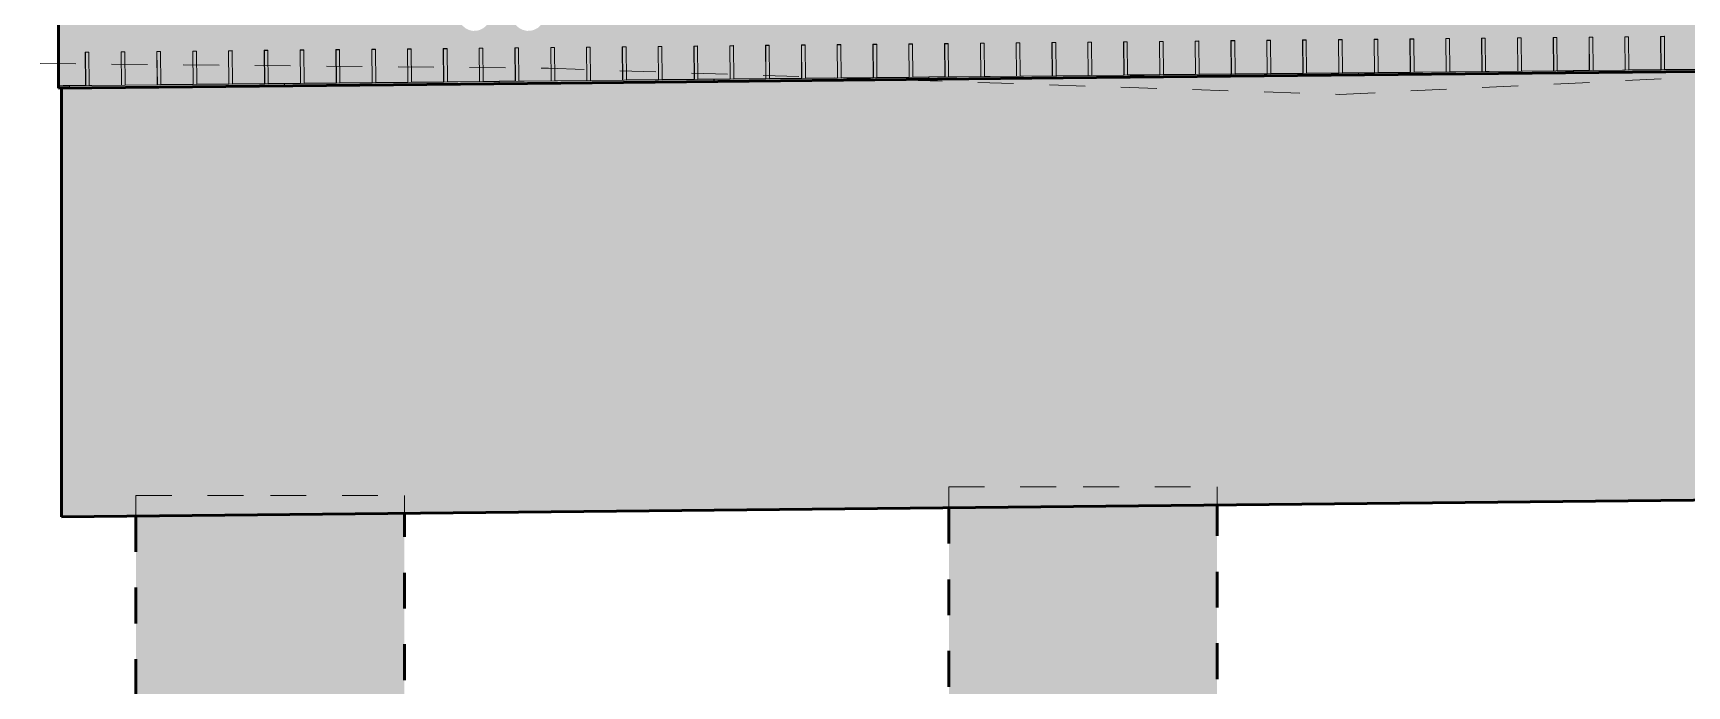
# Model space of a CAD drawing. Header units: metres. Extents: x -1693 to -1567, y 3 to 23.
# Drawn here: x -1647.231 to -1642.612, y 17.193 to 19.017 of the extents above; entities that cross this region are included whole.
import ezdxf

# ---------------------------------------------------------------- set-up
doc = ezdxf.new("R2010")
doc.units = ezdxf.units.M
doc.linetypes.add('JacobsDash', pattern=[0.0045, 0.003, -0.0015])
for name, color, linetype, lineweight in [('BRIDGE-ABUTMENT-CONC', 7, 'Continuous', 50), ('D-BDGE', 7, 'Continuous', 13), ('D-BDGE-FLOOR', 7, 'Continuous', 50), ('D-BDGE-FLOOR-PAT', 7, 'Continuous', 50), ('D-BDGE-FNDN-PILE-CONC', 7, 'Continuous', 50)]:
    doc.layers.add(name, color=color, linetype=linetype, lineweight=lineweight)
for name, color, linetype, lineweight, true_color in [('BRIDGE-FRAMING-LINE-18-HID', 7, 'Continuous', 13, 0x8c8cc6), ('D-BDGE-FNDN', 7, 'Continuous', 13, 0x8c8cc6), ('D-BDGE-FNDN-LINES-18-HID', 7, 'Continuous', 13, 0x8c8cc6), ('D-BDGE-FRAMING', 7, 'Continuous', 13, 0x8c8cc6)]:
    doc.layers.add(name, color=color, linetype=linetype, lineweight=lineweight, true_color=true_color)

# ---------------------------------------------------------------- blocks, each defined once
blk = doc.blocks.new('01_SFO_FRP_Pile_CastInPlace_CS - CAST-IN-PLACE PILE - 0750-7668704-DRG-2871022 - SECTION 3')
at = {"layer": 'D-BDGE-FNDN', "linetype": 'JacobsDash', "lineweight": 18, "true_color": 0xe1e1e1}
for points in [[(-1687.9242, 13.5471), (-1687.8664, 13.5471), (-1687.8096, 13.5577), (-1687.7557, 13.5785), (-1687.7076, 13.609), (-1687.7076, 17.6941), (-1688.083, 17.6903), (-1688.083, 13.6083), (-1688.0328, 13.5777), (-1687.981, 13.5577), (-1687.9275, 13.5477)], [(-1687.7076, 13.6083), (-1687.6574, 13.6394), (-1687.6035, 13.6602), (-1687.5467, 13.6708), (-1687.4889, 13.6708), (-1687.4321, 13.6602), (-1687.3782, 13.6394), (-1687.3341, 13.6121), (-1687.3341, 17.6978), (-1687.7076, 17.6941), (-1687.7076, 13.6085)]]:
    blk.add_hatch(color=254, dxfattribs=at).paths.add_polyline_path(points)
at = {"layer": 'D-BDGE-FNDN-LINES-18-HID', "color": 252, "linetype": 'JacobsDash', "lineweight": 18, "true_color": 0x888888}
for p, q in [((-1688.0835, 17.7491), (-1688.0835, 17.6904)), ((-1688.0834, 17.7491), (-1687.7076, 17.7491)), ((-1687.7076, 17.7491), (-1687.3335, 17.7491)), ((-1687.3335, 17.6979), (-1687.3335, 17.7491))]:
    blk.add_line(p, q, dxfattribs=at)
at = {"layer": 'D-BDGE-FNDN-PILE-CONC', "color": 252, "linetype": 'JacobsDash', "true_color": 0x888888}
for p, q in [((-1687.3335, 13.6117), (-1687.3335, 17.6979)), ((-1688.0835, 17.6903), (-1688.0835, 13.6086))]:
    blk.add_line(p, q, dxfattribs=at)
blk = doc.blocks.new('01_SFO_FRP_Pile_CastInPlace_CS - CAST-IN-PLACE PILE - 0750-V54-DRG-2871022 - SECTION 3')
at = {"layer": 'D-BDGE-FNDN', "linetype": 'JacobsDash', "lineweight": 18, "true_color": 0xe1e1e1}
for points in [[(-1690.1976, 13.5471), (-1690.1464, 13.5471), (-1690.0896, 13.5577), (-1690.0357, 13.5785), (-1689.9776, 13.6145), (-1689.9776, 17.6713), (-1690.3535, 17.6675), (-1690.3535, 13.6024), (-1690.3149, 13.5785), (-1690.261, 13.5577), (-1690.2042, 13.5471)], [(-1689.6091, 13.609), (-1689.6036, 13.609), (-1689.6036, 17.675), (-1689.9776, 17.6713), (-1689.9776, 13.6145), (-1689.9374, 13.6394), (-1689.8835, 13.6602), (-1689.8267, 13.6708), (-1689.7689, 13.6708), (-1689.7121, 13.6602), (-1689.6582, 13.6394), (-1689.6091, 13.609)]]:
    blk.add_hatch(color=254, dxfattribs=at).paths.add_polyline_path(points)
at = {"layer": 'D-BDGE-FNDN-LINES-18-HID', "color": 252, "linetype": 'JacobsDash', "lineweight": 18, "true_color": 0x888888}
for p, q in [((-1690.3535, 17.7251), (-1690.3535, 17.6675)), ((-1690.3535, 17.7251), (-1689.9776, 17.7251)), ((-1689.9776, 17.7251), (-1689.6035, 17.7251)), ((-1689.6035, 17.6751), (-1689.6035, 17.7251))]:
    blk.add_line(p, q, dxfattribs=at)
at = {"layer": 'D-BDGE-FNDN-PILE-CONC', "color": 252, "linetype": 'JacobsDash', "true_color": 0x888888}
for p, q in [((-1690.3535, 17.6675), (-1690.3535, 13.6024)), ((-1689.6035, 13.609), (-1689.6035, 17.675))]:
    blk.add_line(p, q, dxfattribs=at)
blk = doc.blocks.new('07_STR_DPS_PermadecPanel - 07_STR_DPS_PermadecPanel-5973116-DRG-2871022 - SECTION 3')
at = {"layer": 'BRIDGE-FRAMING-LINE-18-HID', "color": 7, "linetype": 'JacobsDash'}
for p, q in [((-1689.895, 18.9695), (-1689.885, 18.9696)), ((-1689.8941, 18.8765), (-1689.895, 18.9695)), ((-1689.895, 18.9695), (-1689.8946, 18.969)), ((-1689.885, 18.9696), (-1689.8846, 18.9691)), ((-1689.795, 18.9705), (-1689.785, 18.9706)), ((-1689.7941, 18.8775), (-1689.795, 18.9705)), ((-1689.795, 18.9705), (-1689.7946, 18.97)), ((-1689.785, 18.9706), (-1689.7846, 18.9701)), ((-1689.695, 18.9715), (-1689.685, 18.9716)), ((-1689.6941, 18.8785), (-1689.695, 18.9715)), ((-1689.695, 18.9715), (-1689.6946, 18.971)), ((-1689.685, 18.9716), (-1689.6846, 18.9711)), ((-1689.595, 18.9725), (-1689.585, 18.9726)), ((-1689.5941, 18.8795), (-1689.595, 18.9725)), ((-1689.595, 18.9725), (-1689.5946, 18.972)), ((-1689.585, 18.9726), (-1689.5846, 18.9721)), ((-1689.495, 18.9735), (-1689.485, 18.9736)), ((-1689.4941, 18.8805), (-1689.495, 18.9735)), ((-1689.495, 18.9735), (-1689.4946, 18.973)), ((-1689.485, 18.9736), (-1689.4846, 18.9731)), ((-1689.395, 18.9745), (-1689.385, 18.9746)), ((-1689.3941, 18.8815), (-1689.395, 18.9745)), ((-1689.395, 18.9745), (-1689.3946, 18.974)), ((-1689.385, 18.9746), (-1689.3846, 18.9741)), ((-1689.9391, 18.876), (-1689.8941, 18.8765)), ((-1689.939, 18.87), (-1689.9391, 18.876)), ((-1689.9391, 18.876), (-1689.9387, 18.8756)), ((-1689.9386, 18.8696), (-1689.939, 18.87)), ((-1689.8941, 18.8765), (-1689.8937, 18.876)), ((-1689.8837, 18.8766), (-1689.7941, 18.8775)), ((-1689.7941, 18.8775), (-1689.7937, 18.877)), ((-1689.7837, 18.8776), (-1689.6941, 18.8785)), ((-1689.6941, 18.8785), (-1689.6937, 18.878)), ((-1689.6837, 18.8786), (-1689.5941, 18.8795)), ((-1689.5941, 18.8795), (-1689.5937, 18.879)), ((-1689.5837, 18.8796), (-1689.4941, 18.8805)), ((-1689.4941, 18.8805), (-1689.4937, 18.88)), ((-1689.4837, 18.8806), (-1689.3941, 18.8815)), ((-1689.3941, 18.8815), (-1689.3937, 18.881)), ((-1689.3837, 18.8816), (-1689.3391, 18.882)), ((-1689.3391, 18.882), (-1689.3387, 18.8816))]:
    blk.add_line(p, q, dxfattribs=at)
at = {"layer": 'D-BDGE-FRAMING', "color": 7}
for p, q in [((-1689.8846, 18.9691), (-1689.8946, 18.969)), ((-1689.8946, 18.969), (-1689.8937, 18.876)), ((-1689.8837, 18.8761), (-1689.8846, 18.9691)), ((-1689.7846, 18.9701), (-1689.7946, 18.97)), ((-1689.7946, 18.97), (-1689.7937, 18.877)), ((-1689.7837, 18.8771), (-1689.7846, 18.9701)), ((-1689.6846, 18.9711), (-1689.6946, 18.971)), ((-1689.6946, 18.971), (-1689.6937, 18.878)), ((-1689.6837, 18.8781), (-1689.6846, 18.9711)), ((-1689.5846, 18.9721), (-1689.5946, 18.972)), ((-1689.5946, 18.972), (-1689.5937, 18.879)), ((-1689.5837, 18.8791), (-1689.5846, 18.9721)), ((-1689.4846, 18.9731), (-1689.4946, 18.973)), ((-1689.4946, 18.973), (-1689.4937, 18.88)), ((-1689.4837, 18.8801), (-1689.4846, 18.9731)), ((-1689.3846, 18.9741), (-1689.3946, 18.974)), ((-1689.3946, 18.974), (-1689.3937, 18.881)), ((-1689.3837, 18.8811), (-1689.3846, 18.9741)), ((-1689.8937, 18.876), (-1689.9387, 18.8756)), ((-1689.9387, 18.8756), (-1689.9386, 18.8696)), ((-1689.9386, 18.8696), (-1689.3387, 18.8756)), ((-1689.7937, 18.877), (-1689.8837, 18.8761)), ((-1689.6937, 18.878), (-1689.7837, 18.8771)), ((-1689.5937, 18.879), (-1689.6837, 18.8781)), ((-1689.4937, 18.88), (-1689.5837, 18.8791)), ((-1689.3937, 18.881), (-1689.4837, 18.8801)), ((-1689.3387, 18.8816), (-1689.3837, 18.8811)), ((-1689.3387, 18.8756), (-1689.3387, 18.8816))]:
    blk.add_line(p, q, dxfattribs=at)
blk = doc.blocks.new('07_STR_DPS_PermadecPanel - 07_STR_DPS_PermadecPanel-5973117-DRG-2871022 - SECTION 3')
at = {"layer": 'BRIDGE-FRAMING-LINE-18-HID', "color": 7, "linetype": 'JacobsDash'}
for p, q in [((-1689.295, 18.9755), (-1689.285, 18.9756)), ((-1689.2941, 18.8825), (-1689.295, 18.9755)), ((-1689.295, 18.9755), (-1689.2946, 18.975)), ((-1689.285, 18.9756), (-1689.2846, 18.9751)), ((-1689.195, 18.9765), (-1689.185, 18.9766)), ((-1689.1941, 18.8835), (-1689.195, 18.9765)), ((-1689.195, 18.9765), (-1689.1946, 18.976)), ((-1689.185, 18.9766), (-1689.1846, 18.9761)), ((-1689.095, 18.9775), (-1689.085, 18.9776)), ((-1689.0941, 18.8845), (-1689.095, 18.9775)), ((-1689.095, 18.9775), (-1689.0946, 18.977)), ((-1689.085, 18.9776), (-1689.0846, 18.9771)), ((-1688.995, 18.9785), (-1688.985, 18.9786)), ((-1688.9941, 18.8855), (-1688.995, 18.9785)), ((-1688.995, 18.9785), (-1688.9946, 18.978)), ((-1688.985, 18.9786), (-1688.9846, 18.9781)), ((-1688.895, 18.9795), (-1688.885, 18.9796)), ((-1688.8941, 18.8865), (-1688.895, 18.9795)), ((-1688.895, 18.9795), (-1688.8946, 18.979)), ((-1688.885, 18.9796), (-1688.8846, 18.9791)), ((-1688.795, 18.9805), (-1688.785, 18.9806)), ((-1688.7941, 18.8875), (-1688.795, 18.9805)), ((-1688.795, 18.9805), (-1688.7946, 18.98)), ((-1688.785, 18.9806), (-1688.7846, 18.9801)), ((-1689.3391, 18.882), (-1689.2941, 18.8825)), ((-1689.339, 18.876), (-1689.3391, 18.882)), ((-1689.3391, 18.882), (-1689.3387, 18.8816)), ((-1689.3387, 18.8757), (-1689.339, 18.876)), ((-1689.2941, 18.8825), (-1689.2937, 18.882)), ((-1689.2837, 18.8826), (-1689.1941, 18.8835)), ((-1689.1941, 18.8835), (-1689.1937, 18.883)), ((-1689.1837, 18.8836), (-1689.0941, 18.8845)), ((-1689.0941, 18.8845), (-1689.0937, 18.884)), ((-1689.0837, 18.8846), (-1688.9941, 18.8855)), ((-1688.9941, 18.8855), (-1688.9937, 18.885)), ((-1688.9837, 18.8856), (-1688.8941, 18.8865)), ((-1688.8941, 18.8865), (-1688.8937, 18.886)), ((-1688.8837, 18.8866), (-1688.7941, 18.8875)), ((-1688.7941, 18.8875), (-1688.7937, 18.887)), ((-1688.7837, 18.8876), (-1688.7391, 18.888)), ((-1688.7391, 18.888), (-1688.7387, 18.8875))]:
    blk.add_line(p, q, dxfattribs=at)
at = {"layer": 'D-BDGE-FRAMING', "color": 7}
for p, q in [((-1689.2846, 18.9751), (-1689.2946, 18.975)), ((-1689.2946, 18.975), (-1689.2937, 18.882)), ((-1689.2837, 18.8821), (-1689.2846, 18.9751)), ((-1689.1846, 18.9761), (-1689.1946, 18.976)), ((-1689.1946, 18.976), (-1689.1937, 18.883)), ((-1689.1837, 18.8831), (-1689.1846, 18.9761)), ((-1689.0846, 18.9771), (-1689.0946, 18.977)), ((-1689.0946, 18.977), (-1689.0937, 18.884)), ((-1689.0837, 18.8841), (-1689.0846, 18.9771)), ((-1688.9846, 18.9781), (-1688.9946, 18.978)), ((-1688.9946, 18.978), (-1688.9937, 18.885)), ((-1688.9837, 18.8851), (-1688.9846, 18.9781)), ((-1688.8846, 18.9791), (-1688.8946, 18.979)), ((-1688.8946, 18.979), (-1688.8937, 18.886)), ((-1688.8837, 18.8861), (-1688.8846, 18.9791)), ((-1688.7846, 18.9801), (-1688.7946, 18.98)), ((-1688.7946, 18.98), (-1688.7937, 18.887)), ((-1688.7837, 18.8871), (-1688.7846, 18.9801)), ((-1689.2937, 18.882), (-1689.3387, 18.8816)), ((-1689.3387, 18.8816), (-1689.3386, 18.8756)), ((-1689.3386, 18.8756), (-1688.7387, 18.8815)), ((-1689.1937, 18.883), (-1689.2837, 18.8821)), ((-1689.0937, 18.884), (-1689.1837, 18.8831)), ((-1688.9937, 18.885), (-1689.0837, 18.8841)), ((-1688.8937, 18.886), (-1688.9837, 18.8851)), ((-1688.7937, 18.887), (-1688.8837, 18.8861)), ((-1688.7387, 18.8875), (-1688.7837, 18.8871)), ((-1688.7387, 18.8815), (-1688.7387, 18.8875))]:
    blk.add_line(p, q, dxfattribs=at)
blk = doc.blocks.new('07_STR_DPS_PermadecPanel - 07_STR_DPS_PermadecPanel-V55-DRG-2871022 - SECTION 3')
at = {"layer": 'BRIDGE-FRAMING-LINE-18-HID', "color": 7, "linetype": 'JacobsDash'}
for p, q in [((-1688.295, 18.9855), (-1688.285, 18.9856)), ((-1688.2941, 18.8925), (-1688.295, 18.9855)), ((-1688.295, 18.9855), (-1688.2946, 18.985)), ((-1688.285, 18.9856), (-1688.2846, 18.9851)), ((-1688.195, 18.9865), (-1688.185, 18.9866)), ((-1688.1941, 18.8935), (-1688.195, 18.9865)), ((-1688.195, 18.9865), (-1688.1946, 18.986)), ((-1688.185, 18.9866), (-1688.1846, 18.9861)), ((-1688.695, 18.9815), (-1688.685, 18.9816)), ((-1688.6941, 18.8885), (-1688.695, 18.9815)), ((-1688.695, 18.9815), (-1688.6946, 18.981)), ((-1688.685, 18.9816), (-1688.6846, 18.9811)), ((-1688.595, 18.9825), (-1688.585, 18.9826)), ((-1688.5941, 18.8895), (-1688.595, 18.9825)), ((-1688.595, 18.9825), (-1688.5946, 18.982)), ((-1688.585, 18.9826), (-1688.5846, 18.9821)), ((-1688.495, 18.9835), (-1688.485, 18.9836)), ((-1688.4941, 18.8905), (-1688.495, 18.9835)), ((-1688.495, 18.9835), (-1688.4946, 18.983)), ((-1688.485, 18.9836), (-1688.4846, 18.9831)), ((-1688.395, 18.9845), (-1688.385, 18.9846)), ((-1688.3941, 18.8915), (-1688.395, 18.9845)), ((-1688.395, 18.9845), (-1688.3946, 18.984)), ((-1688.385, 18.9846), (-1688.3846, 18.9841)), ((-1688.2837, 18.8926), (-1688.1941, 18.8935)), ((-1688.1941, 18.8935), (-1688.1937, 18.893)), ((-1688.1837, 18.8936), (-1688.1391, 18.894)), ((-1688.1391, 18.894), (-1688.1387, 18.8935)), ((-1688.7391, 18.888), (-1688.6941, 18.8885)), ((-1688.739, 18.882), (-1688.7391, 18.888)), ((-1688.7391, 18.888), (-1688.7387, 18.8875)), ((-1688.7387, 18.8816), (-1688.739, 18.882)), ((-1688.6941, 18.8885), (-1688.6937, 18.888)), ((-1688.6837, 18.8886), (-1688.5941, 18.8895)), ((-1688.5941, 18.8895), (-1688.5937, 18.889)), ((-1688.5837, 18.8896), (-1688.4941, 18.8905)), ((-1688.4941, 18.8905), (-1688.4937, 18.89)), ((-1688.4837, 18.8906), (-1688.3941, 18.8915)), ((-1688.3941, 18.8915), (-1688.3937, 18.891)), ((-1688.3837, 18.8916), (-1688.2941, 18.8925)), ((-1688.2941, 18.8925), (-1688.2937, 18.892))]:
    blk.add_line(p, q, dxfattribs=at)
at = {"layer": 'D-BDGE-FRAMING', "color": 7}
for p, q in [((-1688.1846, 18.9861), (-1688.1946, 18.986)), ((-1688.1946, 18.986), (-1688.1937, 18.893)), ((-1688.1837, 18.8931), (-1688.1846, 18.9861)), ((-1688.6846, 18.9811), (-1688.6946, 18.981)), ((-1688.6946, 18.981), (-1688.6937, 18.888)), ((-1688.6837, 18.8881), (-1688.6846, 18.9811)), ((-1688.5846, 18.9821), (-1688.5946, 18.982)), ((-1688.5946, 18.982), (-1688.5937, 18.889)), ((-1688.5837, 18.8891), (-1688.5846, 18.9821)), ((-1688.4846, 18.9831), (-1688.4946, 18.983)), ((-1688.4946, 18.983), (-1688.4937, 18.89)), ((-1688.4837, 18.8901), (-1688.4846, 18.9831)), ((-1688.3846, 18.9841), (-1688.3946, 18.984)), ((-1688.3946, 18.984), (-1688.3937, 18.891)), ((-1688.3837, 18.8911), (-1688.3846, 18.9841)), ((-1688.2846, 18.9851), (-1688.2946, 18.985)), ((-1688.2946, 18.985), (-1688.2937, 18.892)), ((-1688.2837, 18.8921), (-1688.2846, 18.9851)), ((-1688.1937, 18.893), (-1688.2837, 18.8921)), ((-1688.1387, 18.8935), (-1688.1837, 18.8931)), ((-1688.1387, 18.8875), (-1688.1387, 18.8935)), ((-1688.6937, 18.888), (-1688.7387, 18.8875)), ((-1688.7387, 18.8875), (-1688.7386, 18.8815)), ((-1688.7386, 18.8815), (-1688.1387, 18.8875)), ((-1688.5937, 18.889), (-1688.6837, 18.8881)), ((-1688.4937, 18.89), (-1688.5837, 18.8891)), ((-1688.3937, 18.891), (-1688.4837, 18.8901)), ((-1688.2937, 18.892), (-1688.3837, 18.8911))]:
    blk.add_line(p, q, dxfattribs=at)
blk = doc.blocks.new('07_STR_DPS_PermadecPanel - 07_STR_DPS_PermadecPanel-V56-DRG-2871022 - SECTION 3')
at = {"layer": 'BRIDGE-FRAMING-LINE-18-HID', "color": 7, "linetype": 'JacobsDash'}
for p, q in [((-1688.095, 18.9875), (-1688.085, 18.9876)), ((-1688.0941, 18.8945), (-1688.095, 18.9875)), ((-1688.095, 18.9875), (-1688.0946, 18.987)), ((-1688.085, 18.9876), (-1688.0846, 18.9871)), ((-1687.995, 18.9885), (-1687.985, 18.9886)), ((-1687.9941, 18.8955), (-1687.995, 18.9885)), ((-1687.995, 18.9885), (-1687.9946, 18.988)), ((-1687.985, 18.9886), (-1687.9846, 18.9881)), ((-1687.895, 18.9895), (-1687.885, 18.9896)), ((-1687.8941, 18.8965), (-1687.895, 18.9895)), ((-1687.895, 18.9895), (-1687.8946, 18.989)), ((-1687.885, 18.9896), (-1687.8846, 18.9891)), ((-1687.795, 18.9905), (-1687.785, 18.9906)), ((-1687.7941, 18.8975), (-1687.795, 18.9905)), ((-1687.795, 18.9905), (-1687.7946, 18.99)), ((-1687.785, 18.9906), (-1687.7846, 18.9901)), ((-1687.695, 18.9915), (-1687.685, 18.9916)), ((-1687.6941, 18.8985), (-1687.695, 18.9915)), ((-1687.695, 18.9915), (-1687.6946, 18.991)), ((-1687.685, 18.9916), (-1687.6846, 18.9911)), ((-1687.595, 18.9925), (-1687.585, 18.9926)), ((-1687.5941, 18.8995), (-1687.595, 18.9925)), ((-1687.595, 18.9925), (-1687.5946, 18.992)), ((-1687.585, 18.9926), (-1687.5846, 18.9921)), ((-1688.1391, 18.894), (-1688.0941, 18.8945)), ((-1688.139, 18.888), (-1688.1391, 18.894)), ((-1688.1391, 18.894), (-1688.1387, 18.8935)), ((-1688.0941, 18.8945), (-1688.0937, 18.894)), ((-1688.0837, 18.8946), (-1687.9941, 18.8955)), ((-1687.9941, 18.8955), (-1687.9937, 18.895)), ((-1687.9837, 18.8956), (-1687.8941, 18.8965)), ((-1687.8941, 18.8965), (-1687.8937, 18.896)), ((-1687.8837, 18.8966), (-1687.7941, 18.8975)), ((-1687.7941, 18.8975), (-1687.7937, 18.897)), ((-1687.7837, 18.8976), (-1687.6941, 18.8985)), ((-1687.6941, 18.8985), (-1687.6937, 18.898)), ((-1687.6837, 18.8986), (-1687.5941, 18.8995)), ((-1687.5941, 18.8995), (-1687.5937, 18.899)), ((-1687.5837, 18.8996), (-1687.5391, 18.9)), ((-1687.5391, 18.9), (-1687.5387, 18.8995)), ((-1688.1387, 18.8876), (-1688.139, 18.888))]:
    blk.add_line(p, q, dxfattribs=at)
at = {"layer": 'D-BDGE-FRAMING', "color": 7}
for p, q in [((-1688.0846, 18.9871), (-1688.0946, 18.987)), ((-1688.0946, 18.987), (-1688.0937, 18.894)), ((-1688.0837, 18.8941), (-1688.0846, 18.9871)), ((-1687.9846, 18.9881), (-1687.9946, 18.988)), ((-1687.9946, 18.988), (-1687.9937, 18.895)), ((-1687.9837, 18.8951), (-1687.9846, 18.9881)), ((-1687.8846, 18.9891), (-1687.8946, 18.989)), ((-1687.8946, 18.989), (-1687.8937, 18.896)), ((-1687.8837, 18.8961), (-1687.8846, 18.9891)), ((-1687.7846, 18.9901), (-1687.7946, 18.99)), ((-1687.7946, 18.99), (-1687.7937, 18.897)), ((-1687.7837, 18.8971), (-1687.7846, 18.9901)), ((-1687.6846, 18.9911), (-1687.6946, 18.991)), ((-1687.6946, 18.991), (-1687.6937, 18.898)), ((-1687.6837, 18.8981), (-1687.6846, 18.9911)), ((-1687.5846, 18.9921), (-1687.5946, 18.992)), ((-1687.5946, 18.992), (-1687.5937, 18.899)), ((-1687.5837, 18.8991), (-1687.5846, 18.9921)), ((-1688.0937, 18.894), (-1688.1387, 18.8935)), ((-1688.1387, 18.8935), (-1688.1386, 18.8875)), ((-1688.1386, 18.8875), (-1687.5387, 18.8935)), ((-1687.9937, 18.895), (-1688.0837, 18.8941)), ((-1687.8937, 18.896), (-1687.9837, 18.8951)), ((-1687.7937, 18.897), (-1687.8837, 18.8961)), ((-1687.6937, 18.898), (-1687.7837, 18.8971)), ((-1687.5937, 18.899), (-1687.6837, 18.8981)), ((-1687.5387, 18.8995), (-1687.5837, 18.8991)), ((-1687.5387, 18.8935), (-1687.5387, 18.8995))]:
    blk.add_line(p, q, dxfattribs=at)
blk = doc.blocks.new('07_STR_DPS_PermadecPanel - 07_STR_DPS_PermadecPanel-V57-DRG-2871022 - SECTION 3')
at = {"layer": 'BRIDGE-FRAMING-LINE-18-HID', "color": 7, "linetype": 'JacobsDash'}
for p, q in [((-1687.495, 18.9935), (-1687.485, 18.9936)), ((-1687.4941, 18.9005), (-1687.495, 18.9935)), ((-1687.495, 18.9935), (-1687.4946, 18.993)), ((-1687.485, 18.9936), (-1687.4846, 18.9931)), ((-1687.395, 18.9945), (-1687.385, 18.9946)), ((-1687.3941, 18.9015), (-1687.395, 18.9945)), ((-1687.395, 18.9945), (-1687.3946, 18.994)), ((-1687.385, 18.9946), (-1687.3846, 18.9941)), ((-1687.295, 18.9955), (-1687.285, 18.9956)), ((-1687.2941, 18.9025), (-1687.295, 18.9955)), ((-1687.295, 18.9955), (-1687.2946, 18.995)), ((-1687.285, 18.9956), (-1687.2846, 18.9951)), ((-1687.195, 18.9965), (-1687.185, 18.9966)), ((-1687.1941, 18.9035), (-1687.195, 18.9965)), ((-1687.195, 18.9965), (-1687.1946, 18.996)), ((-1687.185, 18.9966), (-1687.1846, 18.9961)), ((-1687.095, 18.9975), (-1687.085, 18.9976)), ((-1687.0941, 18.9045), (-1687.095, 18.9975)), ((-1687.095, 18.9975), (-1687.0946, 18.997)), ((-1687.085, 18.9976), (-1687.0846, 18.9971)), ((-1686.995, 18.9985), (-1686.985, 18.9986)), ((-1686.9941, 18.9055), (-1686.995, 18.9985)), ((-1686.995, 18.9985), (-1686.9946, 18.998)), ((-1686.985, 18.9986), (-1686.9846, 18.9981)), ((-1687.5391, 18.9), (-1687.4941, 18.9005)), ((-1687.539, 18.894), (-1687.5391, 18.9)), ((-1687.5391, 18.9), (-1687.5387, 18.8995)), ((-1687.5387, 18.8936), (-1687.539, 18.894)), ((-1687.4941, 18.9005), (-1687.4937, 18.9)), ((-1687.4837, 18.9006), (-1687.3941, 18.9015)), ((-1687.3941, 18.9015), (-1687.3937, 18.901)), ((-1687.3837, 18.9016), (-1687.2941, 18.9025)), ((-1687.2941, 18.9025), (-1687.2937, 18.902)), ((-1687.2837, 18.9026), (-1687.1941, 18.9035)), ((-1687.1941, 18.9035), (-1687.1937, 18.903)), ((-1687.1837, 18.9036), (-1687.0941, 18.9045)), ((-1687.0941, 18.9045), (-1687.0937, 18.904)), ((-1687.0837, 18.9046), (-1686.9941, 18.9055)), ((-1686.9941, 18.9055), (-1686.9937, 18.905)), ((-1686.9837, 18.9056), (-1686.9391, 18.906)), ((-1686.9391, 18.906), (-1686.9387, 18.9055))]:
    blk.add_line(p, q, dxfattribs=at)
at = {"layer": 'D-BDGE-FRAMING', "color": 7}
for p, q in [((-1687.4846, 18.9931), (-1687.4946, 18.993)), ((-1687.4946, 18.993), (-1687.4937, 18.9)), ((-1687.4837, 18.9001), (-1687.4846, 18.9931)), ((-1687.3846, 18.9941), (-1687.3946, 18.994)), ((-1687.3946, 18.994), (-1687.3937, 18.901)), ((-1687.3837, 18.9011), (-1687.3846, 18.9941)), ((-1687.2846, 18.9951), (-1687.2946, 18.995)), ((-1687.2946, 18.995), (-1687.2937, 18.902)), ((-1687.2837, 18.9021), (-1687.2846, 18.9951)), ((-1687.1846, 18.9961), (-1687.1946, 18.996)), ((-1687.1946, 18.996), (-1687.1937, 18.903)), ((-1687.1837, 18.9031), (-1687.1846, 18.9961)), ((-1687.0846, 18.9971), (-1687.0946, 18.997)), ((-1687.0946, 18.997), (-1687.0937, 18.904)), ((-1687.0837, 18.9041), (-1687.0846, 18.9971)), ((-1686.9846, 18.9981), (-1686.9946, 18.998)), ((-1686.9946, 18.998), (-1686.9937, 18.905)), ((-1686.9837, 18.9051), (-1686.9846, 18.9981)), ((-1687.4937, 18.9), (-1687.5387, 18.8995)), ((-1687.5387, 18.8995), (-1687.5386, 18.8935)), ((-1687.5386, 18.8935), (-1686.9386, 18.8995)), ((-1687.3937, 18.901), (-1687.4837, 18.9001)), ((-1687.2937, 18.902), (-1687.3837, 18.9011)), ((-1687.1937, 18.903), (-1687.2837, 18.9021)), ((-1687.0937, 18.904), (-1687.1837, 18.9031)), ((-1686.9937, 18.905), (-1687.0837, 18.9041)), ((-1686.9387, 18.9055), (-1686.9837, 18.9051)), ((-1686.9386, 18.8995), (-1686.9387, 18.9055))]:
    blk.add_line(p, q, dxfattribs=at)
blk = doc.blocks.new('07_STR_DPS_PermadecPanel - 07_STR_DPS_PermadecPanel-5973115-DRG-2871022 - SECTION 3')
at = {"layer": 'BRIDGE-FRAMING-LINE-18-HID', "color": 7, "linetype": 'JacobsDash'}
for p, q in [((-1686.895, 18.9995), (-1686.885, 18.9996)), ((-1686.8941, 18.9065), (-1686.895, 18.9995)), ((-1686.895, 18.9995), (-1686.8946, 18.999)), ((-1686.885, 18.9996), (-1686.8846, 18.9991)), ((-1686.795, 19.0005), (-1686.785, 19.0006)), ((-1686.7941, 18.9075), (-1686.795, 19.0005)), ((-1686.795, 19.0005), (-1686.7946, 19)), ((-1686.785, 19.0006), (-1686.7846, 19.0001)), ((-1686.695, 19.0015), (-1686.685, 19.0016)), ((-1686.6941, 18.9085), (-1686.695, 19.0015)), ((-1686.695, 19.0015), (-1686.6946, 19.001)), ((-1686.685, 19.0016), (-1686.6846, 19.0011)), ((-1686.595, 19.0025), (-1686.585, 19.0026)), ((-1686.5941, 18.9095), (-1686.595, 19.0025)), ((-1686.595, 19.0025), (-1686.5946, 19.002)), ((-1686.585, 19.0026), (-1686.5846, 19.0021)), ((-1686.495, 19.0035), (-1686.485, 19.0036)), ((-1686.4941, 18.9105), (-1686.495, 19.0035)), ((-1686.495, 19.0035), (-1686.4946, 19.003)), ((-1686.485, 19.0036), (-1686.4846, 19.0031)), ((-1686.395, 19.0045), (-1686.385, 19.0046)), ((-1686.3941, 18.9115), (-1686.395, 19.0045)), ((-1686.395, 19.0045), (-1686.3946, 19.004)), ((-1686.385, 19.0046), (-1686.3846, 19.0041)), ((-1686.9391, 18.906), (-1686.8941, 18.9065)), ((-1686.939, 18.9), (-1686.9391, 18.906)), ((-1686.9391, 18.906), (-1686.9387, 18.9055)), ((-1686.9387, 18.8996), (-1686.939, 18.9)), ((-1686.8941, 18.9065), (-1686.8937, 18.906)), ((-1686.8837, 18.9066), (-1686.7941, 18.9075)), ((-1686.7941, 18.9075), (-1686.7937, 18.907)), ((-1686.7837, 18.9076), (-1686.6941, 18.9085)), ((-1686.6941, 18.9085), (-1686.6937, 18.908)), ((-1686.6837, 18.9086), (-1686.5941, 18.9095)), ((-1686.5941, 18.9095), (-1686.5937, 18.909)), ((-1686.5837, 18.9096), (-1686.4941, 18.9105)), ((-1686.4941, 18.9105), (-1686.4937, 18.91)), ((-1686.4837, 18.9106), (-1686.3941, 18.9115)), ((-1686.3941, 18.9115), (-1686.3937, 18.911)), ((-1686.3837, 18.9116), (-1686.3391, 18.912)), ((-1686.3391, 18.912), (-1686.3387, 18.9115))]:
    blk.add_line(p, q, dxfattribs=at)
at = {"layer": 'D-BDGE-FRAMING', "color": 7}
for p, q in [((-1686.8846, 18.9991), (-1686.8946, 18.999)), ((-1686.8946, 18.999), (-1686.8937, 18.906)), ((-1686.8837, 18.9061), (-1686.8846, 18.9991)), ((-1686.7846, 19.0001), (-1686.7946, 19)), ((-1686.7946, 19), (-1686.7937, 18.907)), ((-1686.7837, 18.9071), (-1686.7846, 19.0001)), ((-1686.6846, 19.0011), (-1686.6946, 19.001)), ((-1686.6946, 19.001), (-1686.6937, 18.908)), ((-1686.6837, 18.9081), (-1686.6846, 19.0011)), ((-1686.5846, 19.0021), (-1686.5946, 19.002)), ((-1686.5946, 19.002), (-1686.5937, 18.909)), ((-1686.5837, 18.9091), (-1686.5846, 19.0021)), ((-1686.4846, 19.0031), (-1686.4946, 19.003)), ((-1686.4946, 19.003), (-1686.4937, 18.91)), ((-1686.4837, 18.9101), (-1686.4846, 19.0031)), ((-1686.3846, 19.0041), (-1686.3946, 19.004)), ((-1686.3946, 19.004), (-1686.3937, 18.911)), ((-1686.3837, 18.9111), (-1686.3846, 19.0041)), ((-1686.8937, 18.906), (-1686.9387, 18.9055)), ((-1686.9387, 18.9055), (-1686.9386, 18.8995)), ((-1686.9386, 18.8995), (-1686.3386, 18.9055)), ((-1686.7937, 18.907), (-1686.8837, 18.9061)), ((-1686.6937, 18.908), (-1686.7837, 18.9071)), ((-1686.5937, 18.909), (-1686.6837, 18.9081)), ((-1686.4937, 18.91), (-1686.5837, 18.9091)), ((-1686.3937, 18.911), (-1686.4837, 18.9101)), ((-1686.3387, 18.9115), (-1686.3837, 18.9111)), ((-1686.3386, 18.9055), (-1686.3387, 18.9115))]:
    blk.add_line(p, q, dxfattribs=at)
blk = doc.blocks.new('07_STR_DPS_PermadecPanel - 07_STR_DPS_PermadecPanel-V58-DRG-2871022 - SECTION 3')
at = {"layer": 'BRIDGE-FRAMING-LINE-18-HID', "color": 7, "linetype": 'JacobsDash'}
for p, q in [((-1686.295, 19.0055), (-1686.285, 19.0056)), ((-1686.2941, 18.9125), (-1686.295, 19.0055)), ((-1686.295, 19.0055), (-1686.2946, 19.005)), ((-1686.285, 19.0056), (-1686.2846, 19.0051)), ((-1686.195, 19.0065), (-1686.185, 19.0066)), ((-1686.1941, 18.9135), (-1686.195, 19.0065)), ((-1686.195, 19.0065), (-1686.1946, 19.006)), ((-1686.185, 19.0066), (-1686.1846, 19.0061)), ((-1686.095, 19.0075), (-1686.085, 19.0076)), ((-1686.0941, 18.9145), (-1686.095, 19.0075)), ((-1686.095, 19.0075), (-1686.0946, 19.007)), ((-1686.085, 19.0076), (-1686.0846, 19.0071)), ((-1685.995, 19.0085), (-1685.985, 19.0086)), ((-1685.9941, 18.9155), (-1685.995, 19.0085)), ((-1685.995, 19.0085), (-1685.9946, 19.008)), ((-1685.985, 19.0086), (-1685.9846, 19.0081)), ((-1685.895, 19.0095), (-1685.885, 19.0096)), ((-1685.8941, 18.9165), (-1685.895, 19.0095)), ((-1685.895, 19.0095), (-1685.8946, 19.009)), ((-1685.885, 19.0096), (-1685.8846, 19.0091)), ((-1685.795, 19.0105), (-1685.785, 19.0106)), ((-1685.7941, 18.9175), (-1685.795, 19.0105)), ((-1685.795, 19.0105), (-1685.7946, 19.01)), ((-1685.785, 19.0106), (-1685.7846, 19.0101)), ((-1686.3391, 18.912), (-1686.2941, 18.9125)), ((-1686.339, 18.906), (-1686.3391, 18.912)), ((-1686.3391, 18.912), (-1686.3387, 18.9115)), ((-1686.3387, 18.9056), (-1686.339, 18.906)), ((-1686.2941, 18.9125), (-1686.2937, 18.912)), ((-1686.2837, 18.9126), (-1686.1941, 18.9135)), ((-1686.1941, 18.9135), (-1686.1937, 18.913)), ((-1686.1837, 18.9136), (-1686.0941, 18.9145)), ((-1686.0941, 18.9145), (-1686.0937, 18.914)), ((-1686.0837, 18.9146), (-1685.9941, 18.9155)), ((-1685.9941, 18.9155), (-1685.9937, 18.915)), ((-1685.9837, 18.9156), (-1685.8941, 18.9165)), ((-1685.8941, 18.9165), (-1685.8937, 18.916)), ((-1685.8837, 18.9166), (-1685.7941, 18.9175)), ((-1685.7941, 18.9175), (-1685.7937, 18.917)), ((-1685.7837, 18.9176), (-1685.7391, 18.918)), ((-1685.7391, 18.918), (-1685.7387, 18.9175))]:
    blk.add_line(p, q, dxfattribs=at)
at = {"layer": 'D-BDGE-FRAMING', "color": 7}
for p, q in [((-1686.2846, 19.0051), (-1686.2946, 19.005)), ((-1686.2946, 19.005), (-1686.2937, 18.912)), ((-1686.2837, 18.9121), (-1686.2846, 19.0051)), ((-1686.1846, 19.0061), (-1686.1946, 19.006)), ((-1686.1946, 19.006), (-1686.1937, 18.913)), ((-1686.1837, 18.9131), (-1686.1846, 19.0061)), ((-1686.0846, 19.0071), (-1686.0946, 19.007)), ((-1686.0946, 19.007), (-1686.0937, 18.914)), ((-1686.0837, 18.9141), (-1686.0846, 19.0071)), ((-1685.9846, 19.0081), (-1685.9946, 19.008)), ((-1685.9946, 19.008), (-1685.9937, 18.915)), ((-1685.9837, 18.9151), (-1685.9846, 19.0081)), ((-1685.8846, 19.0091), (-1685.8946, 19.009)), ((-1685.8946, 19.009), (-1685.8937, 18.916)), ((-1685.8837, 18.9161), (-1685.8846, 19.0091)), ((-1685.7846, 19.0101), (-1685.7946, 19.01)), ((-1685.7946, 19.01), (-1685.7937, 18.917)), ((-1685.7837, 18.9171), (-1685.7846, 19.0101)), ((-1686.2937, 18.912), (-1686.3387, 18.9115)), ((-1686.3387, 18.9115), (-1686.3386, 18.9055)), ((-1686.3386, 18.9055), (-1685.7386, 18.9115)), ((-1686.1937, 18.913), (-1686.2837, 18.9121)), ((-1686.0937, 18.914), (-1686.1837, 18.9131)), ((-1685.9937, 18.915), (-1686.0837, 18.9141)), ((-1685.8937, 18.916), (-1685.9837, 18.9151)), ((-1685.7937, 18.917), (-1685.8837, 18.9161)), ((-1685.7387, 18.9175), (-1685.7837, 18.9171)), ((-1685.7386, 18.9115), (-1685.7387, 18.9175))]:
    blk.add_line(p, q, dxfattribs=at)

msp = doc.modelspace()

# ---------------------------------------------------------------- hatches: boundary and pattern name
at = {"layer": 'BRIDGE-ABUTMENT-CONC', "true_color": 0xc0c0c0}
msp.add_hatch(color=9, dxfattribs=at).paths.add_polyline_path([(-1647.1515, 17.6654), (-1634.5334, 17.7922), (-1634.5334, 18.9892), (-1647.1515, 18.8632), (-1647.1515, 17.8117)])
at = {"layer": 'D-BDGE-FLOOR-PAT', "true_color": 0xc0c0c0}
h = msp.add_hatch(color=9, dxfattribs=at)
h.paths.add_polyline_path([(-1647.1607, 18.8632), (-1634.5328, 18.9892), (-1634.5328, 19.3642), (-1646.5562, 19.2442), (-1646.5431, 19.1766), (-1647.1584, 19.1766), (-1647.1584, 19.2382), (-1647.1607, 19.2382), (-1647.1607, 18.9015)])
h.paths.add_polyline_path([(-1645.8527, 19.0229), (-1645.8644, 19.0259), (-1645.8731, 19.0302), (-1645.8817, 19.0378), (-1645.8877, 19.0461), (-1645.892, 19.0582), (-1645.893, 19.0684), (-1645.8915, 19.0792), (-1645.8875, 19.0892), (-1645.8811, 19.0981), (-1645.8742, 19.1043), (-1645.8627, 19.11), (-1645.8541, 19.1122), (-1645.8425, 19.1122), (-1645.8316, 19.1095), (-1645.8217, 19.1041), (-1645.814, 19.0972), (-1645.8083, 19.0892), (-1645.804, 19.0771), (-1645.8028, 19.0684), (-1645.8044, 19.0563), (-1645.8076, 19.0474), (-1645.8144, 19.0378), (-1645.8217, 19.0311), (-1645.8333, 19.0253), (-1645.8418, 19.0231)])
h.paths.add_polyline_path([(-1646.0033, 19.0229), (-1646.014, 19.0253), (-1646.0237, 19.0302), (-1646.0323, 19.0378), (-1646.0383, 19.0461), (-1646.0423, 19.0562), (-1646.0438, 19.0669), (-1646.042, 19.0797), (-1646.0383, 19.0889), (-1646.032, 19.0978), (-1646.0249, 19.1043), (-1646.0153, 19.1095), (-1646.0048, 19.1122), (-1645.9931, 19.1122), (-1645.9822, 19.1095), (-1645.9736, 19.1051), (-1645.9643, 19.0967), (-1645.9589, 19.0892), (-1645.9547, 19.0777), (-1645.9536, 19.0669), (-1645.9551, 19.0562), (-1645.9592, 19.0461), (-1645.9655, 19.0373), (-1645.9739, 19.0302), (-1645.9839, 19.0253), (-1645.9925, 19.0231)])
h.paths.add_polyline_path([(-1645.3471, 19.0389), (-1645.3625, 19.041), (-1645.374, 19.0451), (-1645.3856, 19.0528), (-1645.395, 19.063), (-1645.4016, 19.0752), (-1645.4052, 19.0886), (-1645.4054, 19.1024), (-1645.4023, 19.1159), (-1645.396, 19.1283), (-1645.387, 19.1388), (-1645.3736, 19.1477), (-1645.3625, 19.1521), (-1645.3489, 19.1539), (-1645.3334, 19.1519), (-1645.322, 19.1478), (-1645.3104, 19.1401), (-1645.301, 19.1299), (-1645.2943, 19.1174), (-1645.2908, 19.1039), (-1645.2906, 19.0901), (-1645.2938, 19.0767), (-1645.3, 19.0645), (-1645.309, 19.054), (-1645.3203, 19.046), (-1645.3334, 19.0408), (-1645.3383, 19.0402)])
h.paths.add_polyline_path([(-1645.1813, 19.0405), (-1645.1968, 19.0425), (-1645.2083, 19.0466), (-1645.2199, 19.0543), (-1645.2293, 19.0645), (-1645.236, 19.0769), (-1645.2395, 19.0916), (-1645.2393, 19.1059), (-1645.2365, 19.1177), (-1645.2303, 19.1299), (-1645.2213, 19.1404), (-1645.2079, 19.1492), (-1645.1968, 19.1536), (-1645.1832, 19.1554), (-1645.1677, 19.1534), (-1645.1563, 19.1493), (-1645.1447, 19.1416), (-1645.1346, 19.1302), (-1645.1285, 19.119), (-1645.1251, 19.1054), (-1645.1249, 19.0916), (-1645.1281, 19.0782), (-1645.1343, 19.066), (-1645.1433, 19.0555), (-1645.1546, 19.0475), (-1645.1677, 19.0423), (-1645.1726, 19.0417)])
h.paths.add_polyline_path([(-1644.9083, 19.1069), (-1644.905, 19.1207), (-1644.8989, 19.1329), (-1644.8882, 19.1445), (-1644.8765, 19.1522), (-1644.8654, 19.1566), (-1644.8518, 19.1584), (-1644.8363, 19.1564), (-1644.8235, 19.1514), (-1644.8133, 19.1446), (-1644.8039, 19.1344), (-1644.7972, 19.1222), (-1644.7937, 19.1088), (-1644.7934, 19.095), (-1644.7966, 19.0815), (-1644.8028, 19.0691), (-1644.8119, 19.0585), (-1644.8232, 19.0505), (-1644.8363, 19.0453), (-1644.8499, 19.0435), (-1644.8654, 19.0455), (-1644.8769, 19.0496), (-1644.8885, 19.0573), (-1644.8979, 19.0675), (-1644.9046, 19.0799), (-1644.9081, 19.0935), (-1644.9083, 19.1064)])
h.paths.add_polyline_path([(-1645.0156, 19.042), (-1645.0311, 19.044), (-1645.0426, 19.0481), (-1645.0542, 19.0558), (-1645.0636, 19.066), (-1645.0703, 19.0784), (-1645.0738, 19.092), (-1645.0739, 19.1059), (-1645.0708, 19.1192), (-1645.0646, 19.1314), (-1645.0556, 19.1419), (-1645.0422, 19.1507), (-1645.0311, 19.1551), (-1645.0175, 19.1569), (-1645.002, 19.1549), (-1644.9906, 19.1508), (-1644.979, 19.1431), (-1644.9696, 19.1329), (-1644.9628, 19.1205), (-1644.9593, 19.1059), (-1644.9592, 19.0931), (-1644.9624, 19.0797), (-1644.9686, 19.0675), (-1644.9776, 19.057), (-1644.9889, 19.049), (-1645.002, 19.0438), (-1645.0069, 19.0432)])
h.paths.add_polyline_path([(-1644.6791, 19.0453), (-1644.693, 19.0455), (-1644.7081, 19.0499), (-1644.7187, 19.0548), (-1644.729, 19.0627), (-1644.7387, 19.0763), (-1644.7438, 19.0898), (-1644.7453, 19.1036), (-1644.743, 19.1183), (-1644.7379, 19.1306), (-1644.7278, 19.1431), (-1644.7172, 19.1512), (-1644.7027, 19.157), (-1644.6912, 19.1596), (-1644.6773, 19.1594), (-1644.6638, 19.1559), (-1644.6516, 19.1493), (-1644.6404, 19.1385), (-1644.6328, 19.1263), (-1644.6289, 19.1153), (-1644.6274, 19.1016), (-1644.6293, 19.0878), (-1644.6349, 19.0743), (-1644.6426, 19.0637), (-1644.655, 19.0537), (-1644.6669, 19.0481), (-1644.6782, 19.0455)])
h.paths.add_polyline_path([(-1644.5185, 19.0465), (-1644.534, 19.0485), (-1644.5455, 19.0526), (-1644.557, 19.0603), (-1644.5665, 19.0706), (-1644.5732, 19.0829), (-1644.5767, 19.0963), (-1644.5769, 19.11), (-1644.5738, 19.1235), (-1644.5675, 19.1358), (-1644.5584, 19.1464), (-1644.5451, 19.1552), (-1644.534, 19.1596), (-1644.5204, 19.1615), (-1644.5049, 19.1594), (-1644.4934, 19.1553), (-1644.4819, 19.1476), (-1644.4725, 19.1374), (-1644.4658, 19.1252), (-1644.4622, 19.1118), (-1644.462, 19.098), (-1644.4651, 19.0845), (-1644.4714, 19.0721), (-1644.4805, 19.0616), (-1644.4918, 19.0535), (-1644.5049, 19.0483), (-1644.5098, 19.0477)])
h.paths.add_polyline_path([(-1647.1584, 19.2382), (-1647.1584, 19.2382), (-1647.1606, 19.2382)])

# ---------------------------------------------------------------- linework, layer by layer
at = {"layer": 'BRIDGE-ABUTMENT-CONC'}
for p, q in [((-1647.1515, 17.6654), (-1647.1515, 18.8633)), ((-1634.5334, 17.7922), (-1647.1515, 17.6654))]:
    msp.add_line(p, q, dxfattribs=at)
at = {"layer": 'BRIDGE-FRAMING-LINE-18-HID', "color": 7, "linetype": 'JacobsDash'}
for p, q in [((-1647.0855, 18.9635), (-1647.0755, 18.9636)), ((-1647.0846, 18.8705), (-1647.0855, 18.9635)), ((-1647.0855, 18.9635), (-1647.0852, 18.963)), ((-1647.0755, 18.9636), (-1647.0752, 18.9631)), ((-1646.9855, 18.9645), (-1646.9755, 18.9646)), ((-1646.9846, 18.8715), (-1646.9855, 18.9645)), ((-1646.9855, 18.9645), (-1646.9852, 18.964)), ((-1646.9755, 18.9646), (-1646.9752, 18.9641)), ((-1646.8855, 18.9655), (-1646.8755, 18.9656)), ((-1646.8846, 18.8725), (-1646.8855, 18.9655)), ((-1646.8855, 18.9655), (-1646.8852, 18.965)), ((-1646.8755, 18.9656), (-1646.8752, 18.9651)), ((-1646.7855, 18.9665), (-1646.7755, 18.9666)), ((-1646.7846, 18.8735), (-1646.7855, 18.9665)), ((-1646.7855, 18.9665), (-1646.7852, 18.966)), ((-1646.7755, 18.9666), (-1646.7752, 18.9661)), ((-1646.6855, 18.9675), (-1646.6755, 18.9676)), ((-1646.6846, 18.8745), (-1646.6855, 18.9675)), ((-1646.6855, 18.9675), (-1646.6852, 18.967)), ((-1646.6755, 18.9676), (-1646.6752, 18.9671)), ((-1646.5856, 18.9685), (-1646.5756, 18.9686)), ((-1646.5846, 18.8755), (-1646.5856, 18.9685)), ((-1646.5856, 18.9685), (-1646.5852, 18.968)), ((-1646.5756, 18.9686), (-1646.5752, 18.9681)), ((-1647.1469, 18.8699), (-1647.1592, 18.8694)), ((-1647.1469, 18.8699), (-1647.1296, 18.8701)), ((-1647.1296, 18.8701), (-1647.0846, 18.8705)), ((-1647.1295, 18.8641), (-1647.1296, 18.8701)), ((-1647.1296, 18.8701), (-1647.1292, 18.8696)), ((-1647.1296, 18.8701), (-1647.1293, 18.8696)), ((-1647.1292, 18.8637), (-1647.1295, 18.8641)), ((-1647.0846, 18.8705), (-1647.0842, 18.87)), ((-1647.0742, 18.8706), (-1646.9846, 18.8715)), ((-1646.9846, 18.8715), (-1646.9842, 18.871)), ((-1646.9742, 18.8716), (-1646.8846, 18.8725)), ((-1646.8846, 18.8725), (-1646.8842, 18.872)), ((-1646.8742, 18.8726), (-1646.7846, 18.8735)), ((-1646.7846, 18.8735), (-1646.7842, 18.873)), ((-1646.7742, 18.8736), (-1646.6846, 18.8745)), ((-1646.6846, 18.8745), (-1646.6842, 18.874)), ((-1646.6743, 18.8746), (-1646.5846, 18.8755)), ((-1646.5846, 18.8755), (-1646.5843, 18.875)), ((-1646.5743, 18.8756), (-1646.5296, 18.876)), ((-1646.5296, 18.876), (-1646.5293, 18.8756))]:
    msp.add_line(p, q, dxfattribs=at)
at = {"layer": 'BRIDGE-FRAMING-LINE-18-HID', "color": 7, "linetype": 'JacobsDash', "lineweight": 18}
for p, q in [((-1647.1515, 18.8655), (-1647.1128, 18.8659)), ((-1647.1052, 18.866), (-1647.1005, 18.866))]:
    msp.add_line(p, q, dxfattribs=at)
at = {"layer": 'D-BDGE', "lineweight": 9}
for p, q in [((-1647.1607, 18.8695), (-1634.5323, 18.9957)), ((-1647.1607, 18.8635), (-1634.5323, 18.9897))]:
    msp.add_line(p, q, dxfattribs=at)
at = {"layer": 'D-BDGE', "color": 8, "linetype": 'JacobsDash', "lineweight": 18, "true_color": 0x808080}
for p, q in [((-1648.4118, 18.943), (-1645.7919, 18.9182)), ((-1645.7919, 18.9182), (-1643.5831, 18.8454)), ((-1643.5831, 18.8454), (-1641.7752, 18.9322))]:
    msp.add_line(p, q, dxfattribs=at)
at = {"layer": 'D-BDGE-FLOOR'}
msp.add_line((-1647.1607, 19.2382), (-1647.1607, 18.8632), dxfattribs=at)
at = {"layer": 'D-BDGE-FLOOR', "flags": 128}
msp.add_lwpolyline([(-1647.1607, 18.8632), (-1645.7576, 18.8772), (-1644.3545, 18.8912), (-1642.9514, 18.9052), (-1641.5483, 18.9192), (-1640.1452, 18.9332), (-1638.7421, 18.9472), (-1637.339, 18.9612), (-1635.9359, 18.9752), (-1634.5328, 18.9892)], dxfattribs=at)
at = {"layer": 'D-BDGE-FRAMING', "color": 7}
for p, q in [((-1647.0752, 18.9631), (-1647.0852, 18.963)), ((-1647.0852, 18.963), (-1647.0842, 18.87)), ((-1647.0742, 18.8701), (-1647.0752, 18.9631)), ((-1646.9752, 18.9641), (-1646.9852, 18.964)), ((-1646.9852, 18.964), (-1646.9842, 18.871)), ((-1646.9742, 18.8711), (-1646.9752, 18.9641)), ((-1646.8752, 18.9651), (-1646.8852, 18.965)), ((-1646.8852, 18.965), (-1646.8842, 18.872)), ((-1646.8742, 18.8721), (-1646.8752, 18.9651)), ((-1646.7752, 18.9661), (-1646.7852, 18.966)), ((-1646.7852, 18.966), (-1646.7842, 18.873)), ((-1646.7742, 18.8731), (-1646.7752, 18.9661)), ((-1646.6752, 18.9671), (-1646.6852, 18.967)), ((-1646.6852, 18.967), (-1646.6842, 18.874)), ((-1646.6742, 18.8741), (-1646.6752, 18.9671)), ((-1646.5752, 18.9681), (-1646.5852, 18.968)), ((-1646.5852, 18.968), (-1646.5843, 18.875)), ((-1646.5743, 18.8751), (-1646.5752, 18.9681)), ((-1647.1293, 18.8696), (-1647.1607, 18.8693)), ((-1647.1607, 18.8693), (-1647.1607, 18.8633)), ((-1647.1607, 18.8633), (-1647.1292, 18.8636)), ((-1647.1292, 18.8636), (-1647.1293, 18.8696)), ((-1647.0842, 18.87), (-1647.1292, 18.8696)), ((-1647.1292, 18.8636), (-1646.5292, 18.8696)), ((-1647.1292, 18.8696), (-1647.1292, 18.8636)), ((-1646.9842, 18.871), (-1647.0742, 18.8701)), ((-1646.8842, 18.872), (-1646.9742, 18.8711)), ((-1646.7842, 18.873), (-1646.8742, 18.8721)), ((-1646.6842, 18.874), (-1646.7742, 18.8731)), ((-1646.5843, 18.875), (-1646.6742, 18.8741)), ((-1646.5293, 18.8756), (-1646.5743, 18.8751)), ((-1646.5292, 18.8696), (-1646.5293, 18.8756))]:
    msp.add_line(p, q, dxfattribs=at)

# ---------------------------------------------------------------- block references
at = {"layer": 'BRIDGE-FRAMING-LINE-18-HID', "color": 7, "linetype": 'JacobsDash'}
for name in ['07_STR_DPS_PermadecPanel - 07_STR_DPS_PermadecPanel-V55-DRG-2871022 - SECTION 3', '07_STR_DPS_PermadecPanel - 07_STR_DPS_PermadecPanel-V56-DRG-2871022 - SECTION 3', '07_STR_DPS_PermadecPanel - 07_STR_DPS_PermadecPanel-V57-DRG-2871022 - SECTION 3', '07_STR_DPS_PermadecPanel - 07_STR_DPS_PermadecPanel-5973115-DRG-2871022 - SECTION 3', '07_STR_DPS_PermadecPanel - 07_STR_DPS_PermadecPanel-V58-DRG-2871022 - SECTION 3', '07_STR_DPS_PermadecPanel - 07_STR_DPS_PermadecPanel-5973116-DRG-2871022 - SECTION 3', '07_STR_DPS_PermadecPanel - 07_STR_DPS_PermadecPanel-5973117-DRG-2871022 - SECTION 3']:
    msp.add_blockref(name, (43.4095, 0), dxfattribs=at)
at = {"layer": 'D-BDGE-FNDN-LINES-18-HID', "color": 252, "linetype": 'JacobsDash', "lineweight": 18, "true_color": 0x888888}
for name in ['01_SFO_FRP_Pile_CastInPlace_CS - CAST-IN-PLACE PILE - 0750-7668704-DRG-2871022 - SECTION 3', '01_SFO_FRP_Pile_CastInPlace_CS - CAST-IN-PLACE PILE - 0750-V54-DRG-2871022 - SECTION 3']:
    msp.add_blockref(name, (43.4095, 0), dxfattribs=at)

doc.saveas('drawing.dxf')
